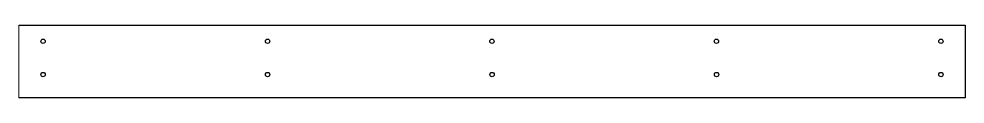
# Paper-space layout 'Layout1' of a CAD drawing. Header units: millimetres. Extents: x 0 to 257, y 88 to 107.
# The model-space entities are those that its viewports show. They can reach past a viewport. Long polylines and large blocks are cut down to what shows.
import ezdxf

# ---------------------------------------------------------------- set-up
doc = ezdxf.new("R2010")
doc.units = ezdxf.units.MM
doc.header["$LTSCALE"] = 10
doc.layers.add('BOLTS', color=6, linetype='Continuous')
doc.layers.add('MEMBERS', color=5, linetype='Continuous')

msp = doc.modelspace()

# ---------------------------------------------------------------- linework, layer by layer
at = {"layer": 'BOLTS', "color": 2, "linetype": 'Continuous'}
for centre in [(50, 42), (515.2, 42), (980.4, 42), (1445.6, 42), (1910.8, 42), (50.1, -27), (515.3, -27), (980.5, -27), (1445.7, -27), (1910.9, -27)]:
    msp.add_circle(centre, 4.5, dxfattribs=at)
at = {"layer": 'MEMBERS', "color": 3, "linetype": 'Continuous'}
for p, q in [((0, -75), (0, 75)), ((0, 75), (1960.8, 75)), ((1960.8, 75), (1960.8, -75)), ((1960.8, -75), (0, -75))]:
    msp.add_line(p, q, dxfattribs=at)

psp = doc.layouts.get("Layout1")

# ---------------------------------------------------------------- viewports
at = {"layer": '0'}
psp.add_viewport(center=(128.5, 97.5), size=(257, 19.66024), view_center_point=(980.41, 0), view_height=150, dxfattribs=at)

doc.saveas('drawing.dxf')
